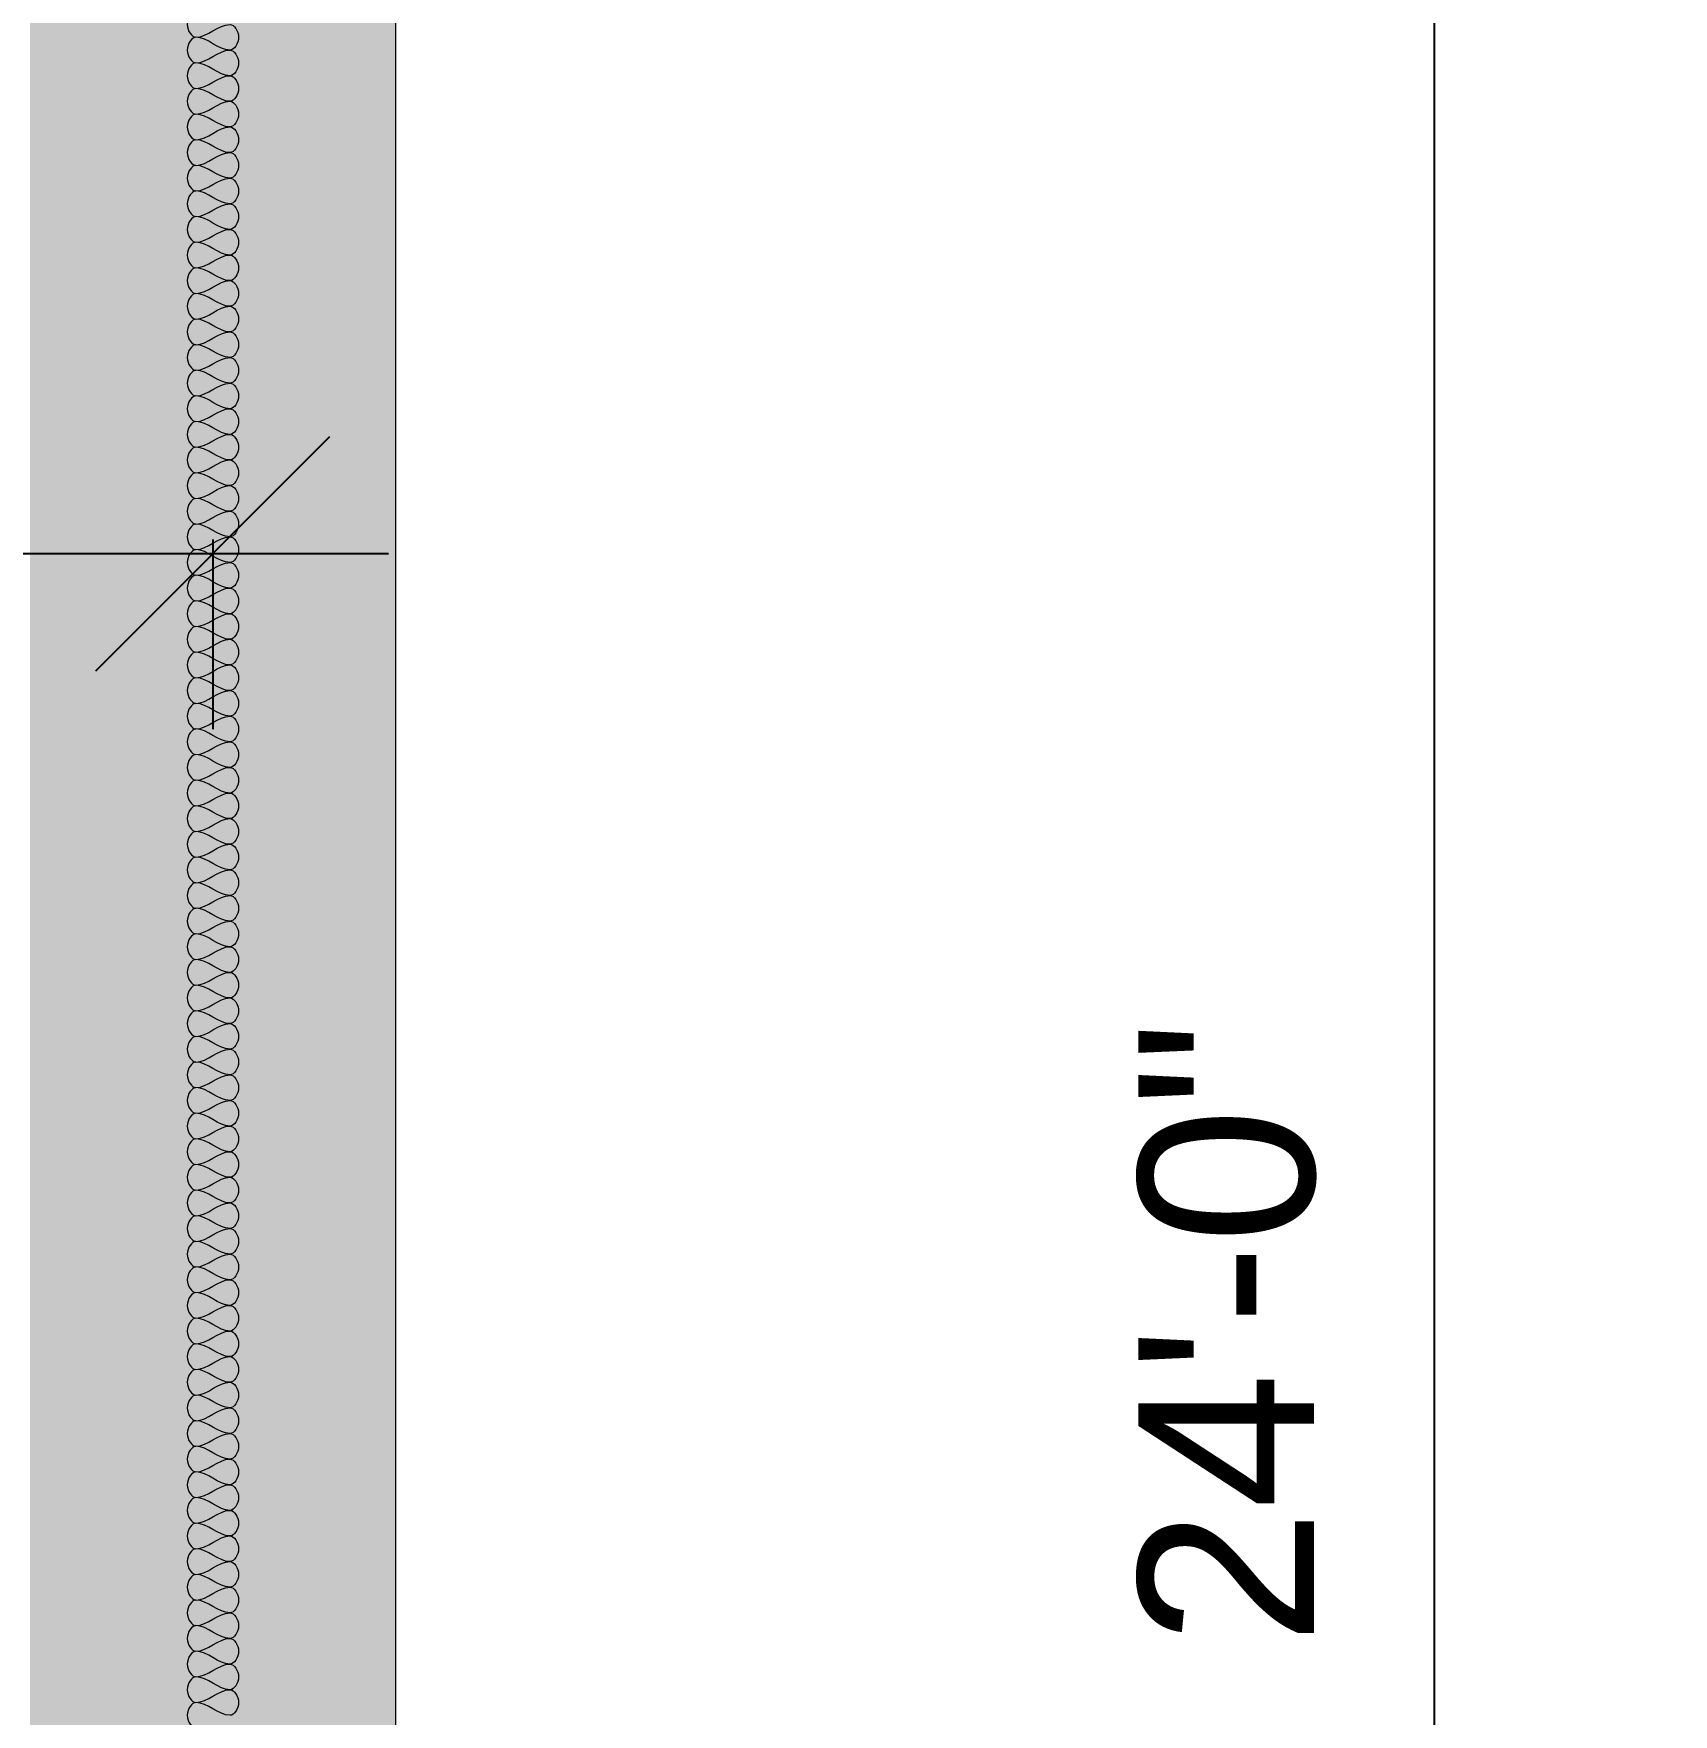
# Model space of a CAD drawing. Header units: inches. Extents: x 1913 to 24953, y -2945 to 1064.
# Drawn here: x 16488.9 to 16600.9, y -476.8 to -362 of the extents above; entities that cross this region are included whole.
import ezdxf

# ---------------------------------------------------------------- set-up
doc = ezdxf.new("R2010")
doc.units = ezdxf.units.IN
doc.header["$MEASUREMENT"] = 0
doc.linetypes.add('Overhead 1_16_', pattern=[0.101562, 0.0625, -0.039062])
for name, color, linetype, lineweight in [('A-ANNO-DIMS', 211, 'Continuous', 9), ('A-DETL', 90, 'Continuous', 9), ('A-FLOR-OVHD', 1, 'Overhead 1_16_', 9), ('A-WALL', 113, 'Continuous', 13)]:
    doc.layers.add(name, color=color, linetype=linetype, lineweight=lineweight)
doc.styles.add('Arial', font='arial.ttf', dxfattribs={"height": 12})
doc.dimstyles.new('Linear_-_3_32__Arial', dxfattribs={"dimscale": 12, "dimtxt": 12.243113, "dimasz": 1.333333, "dimexe": 1, "dimexo": 0.666667, "dimgap": 0.666667, "dimtad": 1, "dimdec": 5, "dimrnd": 0.03125, "dimzin": 1, "dimdsep": 46, "dimlunit": 4, "dimtxsty": 'Arial', "dimblk1": 'OBLIQUE', "dimblk2": 'OBLIQUE', "dimsah": 1, "dimcen": 0.09, "dimdle": 1, "dimazin": 0, "dimtfac": 1, "dimtdec": 4, "dimtix": 1, "dimtmove": 0, "dimatfit": 3, "dimfxl": 1, "dimtvp": 1, "dimtfill": 1, "dimfrac": 2, "dimtolj": 1, "dimtzin": 0, "dimarcsym": 2})

# ---------------------------------------------------------------- blocks, each defined once
blk = doc.blocks.new('_Oblique')
at = {"color": 0, "linetype": 'ByBlock', "lineweight": -2}
blk.add_line((-0.5, -0.5), (0.5, 0.5), dxfattribs=at)
blk = doc.blocks.new('*D324')
at = {"layer": 'A-ANNO-DIMS', "color": 0, "lineweight": -2, "transparency": 16777216}
for p, q in [((16737.05, 581.29), (16737.05, -1746.71)), ((16506.43, 569.29), (16749.05, 569.29)), ((16509.15, -1734.71), (16749.05, -1734.71))]:
    blk.add_line(p, q, dxfattribs=at)
at = {"layer": 'Defpoints', "color": 0, "lineweight": 0, "transparency": 16777216}
for p in [(16498.43, 569.29), (16501.15, -1734.71), (16737.05, -1734.71)]:
    blk.add_point(p, dxfattribs=at)
at = {"layer": 'A-ANNO-DIMS', "color": 0, "lineweight": -2, "transparency": 16777216, "xscale": 16, "yscale": 16, "zscale": 16}
for p, rotation in [((16737.05, 569.29), 90), ((16737.05, -1734.71), 270)]:
    blk.add_blockref('_Oblique', p, dxfattribs=dict(at, rotation=rotation))
at = {"layer": 'A-ANNO-DIMS', "color": 0, "lineweight": 0, "transparency": 16777216, "insert": (16722.92, -582.71), "char_height": 12, "width": 73.4587, "attachment_point": 5, "rotation": 90, "style": 'Arial'}
blk.add_mtext('\\A1;192\'-0"', dxfattribs=at)
blk = doc.blocks.new('*D379')
at = {"layer": 'A-ANNO-DIMS', "color": 0, "lineweight": -2, "transparency": 16777216}
for p, q in [((16584.59, -294.71), (16584.59, -606.71)), ((16521.15, -306.71), (16596.59, -306.71)), ((16521.15, -594.71), (16596.59, -594.71))]:
    blk.add_line(p, q, dxfattribs=at)
at = {"layer": 'Defpoints', "color": 0, "lineweight": 0, "transparency": 16777216}
for p in [(16513.15, -306.71), (16513.15, -594.71), (16584.59, -594.71)]:
    blk.add_point(p, dxfattribs=at)
at = {"layer": 'A-ANNO-DIMS', "color": 0, "lineweight": -2, "transparency": 16777216, "xscale": 16, "yscale": 16, "zscale": 16}
for p, rotation in [((16584.59, -306.71), 90), ((16584.59, -594.71), 270)]:
    blk.add_blockref('_Oblique', p, dxfattribs=dict(at, rotation=rotation))
at = {"layer": 'A-ANNO-DIMS', "color": 0, "lineweight": 0, "transparency": 16777216, "insert": (16570.47, -450.71), "char_height": 12, "width": 51.3081, "attachment_point": 5, "rotation": 90, "style": 'Arial'}
blk.add_mtext('\\A1;24\'-0"', dxfattribs=at)
blk = doc.blocks.new('*D389')
at = {"layer": 'A-ANNO-DIMS', "color": 0, "lineweight": -2, "transparency": 16777216}
for p, q in [((16705.05, -1182.71), (16705.05, -258.71)), ((16661.39, -270.71), (16717.05, -270.71)), ((16521.65, -1170.71), (16717.05, -1170.71))]:
    blk.add_line(p, q, dxfattribs=at)
at = {"layer": 'Defpoints', "color": 0, "lineweight": 0, "transparency": 16777216}
for p in [(16653.39, -270.71), (16705.05, -270.71), (16513.65, -1170.71)]:
    blk.add_point(p, dxfattribs=at)
at = {"layer": 'A-ANNO-DIMS', "color": 0, "lineweight": -2, "transparency": 16777216, "xscale": 16, "yscale": 16, "zscale": 16}
for p, rotation in [((16705.05, -270.71), 90), ((16705.05, -1170.71), 270)]:
    blk.add_blockref('_Oblique', p, dxfattribs=dict(at, rotation=rotation))
at = {"layer": 'A-ANNO-DIMS', "color": 0, "lineweight": 0, "transparency": 16777216, "insert": (16690.92, -720.71), "char_height": 12, "width": 62.3834, "attachment_point": 5, "rotation": 90, "style": 'Arial'}
blk.add_mtext('\\A1;75\'-0"', dxfattribs=at)
blk = doc.blocks.new('*D393')
at = {"layer": 'A-ANNO-DIMS', "color": 0, "lineweight": -2, "transparency": 16777216}
for p, q in [((16441.15, -396.52), (16441.15, -409.48)), ((16501.15, -396.52), (16501.15, -409.48)), ((16429.15, -397.48), (16513.15, -397.48))]:
    blk.add_line(p, q, dxfattribs=at)
at = {"layer": 'Defpoints', "color": 0, "lineweight": 0, "transparency": 16777216}
for p in [(16441.15, -388.52), (16501.15, -388.52), (16501.15, -397.48)]:
    blk.add_point(p, dxfattribs=at)
at = {"layer": 'A-ANNO-DIMS', "color": 0, "lineweight": -2, "transparency": 16777216, "xscale": 16, "yscale": 16, "zscale": 16, "rotation": 180}
blk.add_blockref('_Oblique', (16441.15, -397.48), dxfattribs=at)
at = {"layer": 'A-ANNO-DIMS', "color": 0, "lineweight": -2, "transparency": 16777216, "xscale": 16, "yscale": 16, "zscale": 16}
blk.add_blockref('_Oblique', (16501.15, -397.48), dxfattribs=at)
at = {"layer": 'A-ANNO-DIMS', "color": 0, "lineweight": 0, "transparency": 16777216, "insert": (16460.8, -383.35), "char_height": 12, "width": 62.3834, "attachment_point": 5, "style": 'Arial'}
blk.add_mtext('\\A1;5\'-0"', dxfattribs=at)

msp = doc.modelspace()

# ---------------------------------------------------------------- hatches: boundary and pattern name
at = {"layer": 'A-FLOR-OVHD', "lineweight": 0, "true_color": 0x636466}
h = msp.add_hatch(dxfattribs=at)
h.set_pattern_fill('FP_1', color=251, style=0, pattern_type=2)
h.set_pattern_definition([(50, (15633.552, 194.942), (36.72335, -3.213), [3.84, -42.24]), (355, (15633.552, 194.94), (-7.1044, 38.51274), [3.072, -33.792]), (100.451, (15636.612, 194.674), (29.62024, 35.29956), [3.263, -35.898]), (46.184, (15633.552, 205.18), (54.6425, -8.4752), [5.76, -63.36]), (96.636, (15638.106, 204.476), (47.854, 49.8752), [4.895, -53.848]), (351.184, (15633.55, 205.18), (47.8553, 49.8749), [4.608, -50.688]), (21, (15638.672, 202.622), (30.56126, -20.614), [3.84, -42.24]), (326, (15638.672, 202.62), (12.4577, 37.1283), [3.072, -33.792]), (71.451, (15641.22, 200.904), (43.02, 16.5135), [3.263, -35.898]), (37.5, (15633.552, 194.942), (0.6228, 17.04428), [1.69, -31.693, 1.69, -32.614, -33.92]), (37.5, (15633.552, 194.942), (0.6228, 17.04428), [-67.686, 1.69, -32.23]), (7.5, (15633.552, 194.942), (13.4694, 20.19387), [1.69, -17.869, 1.69, -30.925, -12.928]), (7.5, (15633.552, 194.942), (13.4694, 20.19387), [-52.173, 1.69, -11.238]), (327.5, (15622.134, 194.942), (27.33168, -1.15522), [1.69, -11.11, 1.69, -38.246, -52.992]), (327.5, (15622.134, 194.942), (27.33168, -1.15522), [-52.736, 1.69, -51.302]), (317.5, (15617.014, 194.942), (29.85903, 5.12498), [1.69, -14.95, 1.69, -24.832, -37.632]), (317.5, (15617.014, 194.942), (29.85903, 5.12498), [-43.162, 1.69, -35.942])])
h.paths.add_polyline_path([(16488.653809, -252.706329), (16513.653809, -252.706329), (16513.653809, -260.706329), (16513.653809, -280.706329), (16513.653809, -1170.706329), (16488.653809, -1170.706329), (16488.653809, -496.706329), (16488.653809, -476.706329), (16488.653809, -371.706329), (16488.653809, -361.706329), (16488.653809, -280.706329), (16488.653809, -260.706329)], flags=0)
h.paths.add_polyline_path([(16488.653809, -11.706329), (16513.653809, -11.706329), (16513.653809, -216.706329), (16488.653809, -216.706329)], flags=0)

# ---------------------------------------------------------------- linework, layer by layer
at = {"layer": 'A-DETL', "lineweight": 0}
for points in [[(16499.987143, -360.456329), (16499.712157, -360.456329), (16499.095462, -361.331329), (16499.712157, -362.206329), (16499.987143, -362.206329)], [(16499.987143, -362.206329), (16500.788858, -362.206329), (16501.518761, -361.331329), (16502.320476, -361.331329)], [(16502.320476, -361.331329), (16502.595462, -361.331329), (16503.212157, -362.206329), (16502.595462, -363.081329), (16502.320476, -363.081329)], [(16499.987143, -362.206329), (16499.712157, -362.206329), (16499.095462, -363.081329), (16499.712157, -363.956329), (16499.987143, -363.956329)], [(16502.320476, -363.081329), (16501.518761, -363.081329), (16500.788858, -362.206329), (16499.987143, -362.206329)], [(16499.987143, -363.956329), (16500.788858, -363.956329), (16501.518761, -363.081329), (16502.320476, -363.081329)], [(16502.320476, -363.081329), (16502.595462, -363.081329), (16503.212157, -363.956329), (16502.595462, -364.831329), (16502.320476, -364.831329)], [(16499.987143, -363.956329), (16499.712157, -363.956329), (16499.095462, -364.831329), (16499.712157, -365.706329), (16499.987143, -365.706329)], [(16502.320476, -364.831329), (16501.518761, -364.831329), (16500.788858, -363.956329), (16499.987143, -363.956329)], [(16499.987143, -365.706329), (16500.788858, -365.706329), (16501.518761, -364.831329), (16502.320476, -364.831329)], [(16502.320476, -364.831329), (16502.595462, -364.831329), (16503.212157, -365.706329), (16502.595462, -366.581329), (16502.320476, -366.581329)], [(16499.987143, -365.706329), (16499.712157, -365.706329), (16499.095462, -366.581329), (16499.712157, -367.456329), (16499.987143, -367.456329)], [(16502.320476, -366.581329), (16501.518761, -366.581329), (16500.788858, -365.706329), (16499.987143, -365.706329)], [(16499.987143, -367.456329), (16500.788858, -367.456329), (16501.518761, -366.581329), (16502.320476, -366.581329)], [(16502.320476, -366.581329), (16502.595462, -366.581329), (16503.212157, -367.456329), (16502.595462, -368.331329), (16502.320476, -368.331329)], [(16499.987143, -367.456329), (16499.712157, -367.456329), (16499.095462, -368.331329), (16499.712157, -369.206329), (16499.987143, -369.206329)], [(16502.320476, -368.331329), (16501.518761, -368.331329), (16500.788858, -367.456329), (16499.987143, -367.456329)], [(16499.987143, -369.206329), (16500.788858, -369.206329), (16501.518761, -368.331329), (16502.320476, -368.331329)], [(16502.320476, -368.331329), (16502.595462, -368.331329), (16503.212157, -369.206329), (16502.595462, -370.081329), (16502.320476, -370.081329)], [(16499.987143, -369.206329), (16499.712157, -369.206329), (16499.095462, -370.081329), (16499.712157, -370.956329), (16499.987143, -370.956329)], [(16502.320476, -370.081329), (16501.518761, -370.081329), (16500.788858, -369.206329), (16499.987143, -369.206329)], [(16499.987143, -370.956329), (16500.788858, -370.956329), (16501.518761, -370.081329), (16502.320476, -370.081329)], [(16502.320476, -370.081329), (16502.595462, -370.081329), (16503.212157, -370.956329), (16502.595462, -371.831329), (16502.320476, -371.831329)], [(16499.987143, -370.956329), (16499.712157, -370.956329), (16499.095462, -371.831329), (16499.712157, -372.706329), (16499.987143, -372.706329)], [(16502.320476, -371.831329), (16501.518761, -371.831329), (16500.788858, -370.956329), (16499.987143, -370.956329)], [(16499.987143, -372.706329), (16500.788858, -372.706329), (16501.518761, -371.831329), (16502.320476, -371.831329)], [(16502.320476, -371.831329), (16502.595462, -371.831329), (16503.212157, -372.706329), (16502.595462, -373.581329), (16502.320476, -373.581329)], [(16499.987143, -372.706329), (16499.712157, -372.706329), (16499.095462, -373.581329), (16499.712157, -374.456329), (16499.987143, -374.456329)], [(16502.320476, -373.581329), (16501.518761, -373.581329), (16500.788858, -372.706329), (16499.987143, -372.706329)], [(16499.987143, -374.456329), (16500.788858, -374.456329), (16501.518761, -373.581329), (16502.320476, -373.581329)], [(16502.320476, -373.581329), (16502.595462, -373.581329), (16503.212157, -374.456329), (16502.595462, -375.331329), (16502.320476, -375.331329)], [(16499.987143, -374.456329), (16499.712157, -374.456329), (16499.095462, -375.331329), (16499.712157, -376.206329), (16499.987143, -376.206329)], [(16502.320476, -375.331329), (16501.518761, -375.331329), (16500.788858, -374.456329), (16499.987143, -374.456329)], [(16499.987143, -376.206329), (16500.788858, -376.206329), (16501.518761, -375.331329), (16502.320476, -375.331329)], [(16502.320476, -375.331329), (16502.595462, -375.331329), (16503.212157, -376.206329), (16502.595462, -377.081329), (16502.320476, -377.081329)], [(16499.987143, -376.206329), (16499.712157, -376.206329), (16499.095462, -377.081329), (16499.712157, -377.956329), (16499.987143, -377.956329)], [(16502.320476, -377.081329), (16501.518761, -377.081329), (16500.788858, -376.206329), (16499.987143, -376.206329)], [(16499.987143, -377.956329), (16500.788858, -377.956329), (16501.518761, -377.081329), (16502.320476, -377.081329)], [(16502.320476, -377.081329), (16502.595462, -377.081329), (16503.212157, -377.956329), (16502.595462, -378.831329), (16502.320476, -378.831329)], [(16499.987143, -377.956329), (16499.712157, -377.956329), (16499.095462, -378.831329), (16499.712157, -379.706329), (16499.987143, -379.706329)], [(16502.320476, -378.831329), (16501.518761, -378.831329), (16500.788858, -377.956329), (16499.987143, -377.956329)], [(16499.987143, -379.706329), (16500.788858, -379.706329), (16501.518761, -378.831329), (16502.320476, -378.831329)], [(16502.320476, -378.831329), (16502.595462, -378.831329), (16503.212157, -379.706329), (16502.595462, -380.581329), (16502.320476, -380.581329)], [(16499.987143, -379.706329), (16499.712157, -379.706329), (16499.095462, -380.581329), (16499.712157, -381.456329), (16499.987143, -381.456329)], [(16502.320476, -380.581329), (16501.518761, -380.581329), (16500.788858, -379.706329), (16499.987143, -379.706329)], [(16499.987143, -381.456329), (16500.788858, -381.456329), (16501.518761, -380.581329), (16502.320476, -380.581329)], [(16502.320476, -380.581329), (16502.595462, -380.581329), (16503.212157, -381.456329), (16502.595462, -382.331329), (16502.320476, -382.331329)], [(16499.987143, -381.456329), (16499.712157, -381.456329), (16499.095462, -382.331329), (16499.712157, -383.206329), (16499.987143, -383.206329)], [(16502.320476, -382.331329), (16501.518761, -382.331329), (16500.788858, -381.456329), (16499.987143, -381.456329)], [(16499.987143, -383.206329), (16499.712157, -383.206329), (16499.095462, -384.081329), (16499.712157, -384.956329), (16499.987143, -384.956329)], [(16499.987143, -383.206329), (16500.788858, -383.206329), (16501.518761, -382.331329), (16502.320476, -382.331329)], [(16502.320476, -384.081329), (16501.518761, -384.081329), (16500.788858, -383.206329), (16499.987143, -383.206329)], [(16502.320476, -382.331329), (16502.595462, -382.331329), (16503.212157, -383.206329), (16502.595462, -384.081329), (16502.320476, -384.081329)], [(16499.987143, -384.956329), (16500.788858, -384.956329), (16501.518761, -384.081329), (16502.320476, -384.081329)], [(16502.320476, -384.081329), (16502.595462, -384.081329), (16503.212157, -384.956329), (16502.595462, -385.831329), (16502.320476, -385.831329)], [(16499.987143, -384.956329), (16499.712157, -384.956329), (16499.095462, -385.831329), (16499.712157, -386.706329), (16499.987143, -386.706329)], [(16502.320476, -385.831329), (16501.518761, -385.831329), (16500.788858, -384.956329), (16499.987143, -384.956329)], [(16499.987143, -386.706329), (16499.712157, -386.706329), (16499.095462, -387.581329), (16499.712157, -388.456329), (16499.987143, -388.456329)], [(16499.987143, -386.706329), (16500.788858, -386.706329), (16501.518761, -385.831329), (16502.320476, -385.831329)], [(16502.320476, -387.581329), (16501.518761, -387.581329), (16500.788858, -386.706329), (16499.987143, -386.706329)], [(16502.320476, -385.831329), (16502.595462, -385.831329), (16503.212157, -386.706329), (16502.595462, -387.581329), (16502.320476, -387.581329)], [(16499.987143, -388.456329), (16500.788858, -388.456329), (16501.518761, -387.581329), (16502.320476, -387.581329)], [(16502.320476, -387.581329), (16502.595462, -387.581329), (16503.212157, -388.456329), (16502.595462, -389.331329), (16502.320476, -389.331329)], [(16499.987143, -388.456329), (16499.712157, -388.456329), (16499.095462, -389.331329), (16499.712157, -390.206329), (16499.987143, -390.206329)], [(16502.320476, -389.331329), (16501.518761, -389.331329), (16500.788858, -388.456329), (16499.987143, -388.456329)], [(16499.987143, -390.206329), (16499.712157, -390.206329), (16499.095462, -391.081329), (16499.712157, -391.956329), (16499.987143, -391.956329)], [(16499.987143, -390.206329), (16500.788858, -390.206329), (16501.518761, -389.331329), (16502.320476, -389.331329)], [(16502.320476, -391.081329), (16501.518761, -391.081329), (16500.788858, -390.206329), (16499.987143, -390.206329)], [(16502.320476, -389.331329), (16502.595462, -389.331329), (16503.212157, -390.206329), (16502.595462, -391.081329), (16502.320476, -391.081329)], [(16499.987143, -391.956329), (16500.788858, -391.956329), (16501.518761, -391.081329), (16502.320476, -391.081329)], [(16502.320476, -391.081329), (16502.595462, -391.081329), (16503.212157, -391.956329), (16502.595462, -392.831329), (16502.320476, -392.831329)], [(16499.987143, -391.956329), (16499.712157, -391.956329), (16499.095462, -392.831329), (16499.712157, -393.706329), (16499.987143, -393.706329)], [(16502.320476, -392.831329), (16501.518761, -392.831329), (16500.788858, -391.956329), (16499.987143, -391.956329)], [(16499.987143, -393.706329), (16499.712157, -393.706329), (16499.095462, -394.581329), (16499.712157, -395.456329), (16499.987143, -395.456329)], [(16499.987143, -393.706329), (16500.788858, -393.706329), (16501.518761, -392.831329), (16502.320476, -392.831329)], [(16502.320476, -394.581329), (16501.518761, -394.581329), (16500.788858, -393.706329), (16499.987143, -393.706329)], [(16502.320476, -392.831329), (16502.595462, -392.831329), (16503.212157, -393.706329), (16502.595462, -394.581329), (16502.320476, -394.581329)], [(16499.987143, -395.456329), (16500.788858, -395.456329), (16501.518761, -394.581329), (16502.320476, -394.581329)], [(16502.320476, -394.581329), (16502.595462, -394.581329), (16503.212157, -395.456329), (16502.595462, -396.331329), (16502.320476, -396.331329)], [(16499.987143, -395.456329), (16499.712157, -395.456329), (16499.095462, -396.331329), (16499.712157, -397.206329), (16499.987143, -397.206329)], [(16502.320476, -396.331329), (16501.518761, -396.331329), (16500.788858, -395.456329), (16499.987143, -395.456329)], [(16499.987143, -397.206329), (16499.712157, -397.206329), (16499.095462, -398.081329), (16499.712157, -398.956329), (16499.987143, -398.956329)], [(16499.987143, -397.206329), (16500.788858, -397.206329), (16501.518761, -396.331329), (16502.320476, -396.331329)], [(16502.320476, -398.081329), (16501.518761, -398.081329), (16500.788858, -397.206329), (16499.987143, -397.206329)], [(16502.320476, -396.331329), (16502.595462, -396.331329), (16503.212157, -397.206329), (16502.595462, -398.081329), (16502.320476, -398.081329)], [(16499.987143, -398.956329), (16500.788858, -398.956329), (16501.518761, -398.081329), (16502.320476, -398.081329)], [(16502.320476, -398.081329), (16502.595462, -398.081329), (16503.212157, -398.956329), (16502.595462, -399.831329), (16502.320476, -399.831329)], [(16499.987143, -398.956329), (16499.712157, -398.956329), (16499.095462, -399.831329), (16499.712157, -400.706329), (16499.987143, -400.706329)], [(16502.320476, -399.831329), (16501.518761, -399.831329), (16500.788858, -398.956329), (16499.987143, -398.956329)], [(16499.987143, -400.706329), (16500.788858, -400.706329), (16501.518761, -399.831329), (16502.320476, -399.831329)], [(16502.320476, -399.831329), (16502.595462, -399.831329), (16503.212157, -400.706329), (16502.595462, -401.581329), (16502.320476, -401.581329)], [(16499.987143, -400.706329), (16499.712157, -400.706329), (16499.095462, -401.581329), (16499.712157, -402.456329), (16499.987143, -402.456329)], [(16502.320476, -401.581329), (16501.518761, -401.581329), (16500.788858, -400.706329), (16499.987143, -400.706329)], [(16499.987143, -402.456329), (16500.788858, -402.456329), (16501.518761, -401.581329), (16502.320476, -401.581329)], [(16502.320476, -401.581329), (16502.595462, -401.581329), (16503.212157, -402.456329), (16502.595462, -403.331329), (16502.320476, -403.331329)], [(16499.987143, -402.456329), (16499.712157, -402.456329), (16499.095462, -403.331329), (16499.712157, -404.206329), (16499.987143, -404.206329)], [(16502.320476, -403.331329), (16501.518761, -403.331329), (16500.788858, -402.456329), (16499.987143, -402.456329)], [(16499.987143, -404.206329), (16500.788858, -404.206329), (16501.518761, -403.331329), (16502.320476, -403.331329)], [(16502.320476, -403.331329), (16502.595462, -403.331329), (16503.212157, -404.206329), (16502.595462, -405.081329), (16502.320476, -405.081329)], [(16499.987143, -404.206329), (16499.712157, -404.206329), (16499.095462, -405.081329), (16499.712157, -405.956329), (16499.987143, -405.956329)], [(16502.320476, -405.081329), (16501.518761, -405.081329), (16500.788858, -404.206329), (16499.987143, -404.206329)], [(16499.987143, -405.956329), (16500.788858, -405.956329), (16501.518761, -405.081329), (16502.320476, -405.081329)], [(16502.320476, -405.081329), (16502.595462, -405.081329), (16503.212157, -405.956329), (16502.595462, -406.831329), (16502.320476, -406.831329)], [(16499.987143, -405.956329), (16499.712157, -405.956329), (16499.095462, -406.831329), (16499.712157, -407.706329), (16499.987143, -407.706329)], [(16502.320476, -406.831329), (16501.518761, -406.831329), (16500.788858, -405.956329), (16499.987143, -405.956329)], [(16499.987143, -407.706329), (16500.788858, -407.706329), (16501.518761, -406.831329), (16502.320476, -406.831329)], [(16502.320476, -406.831329), (16502.595462, -406.831329), (16503.212157, -407.706329), (16502.595462, -408.581329), (16502.320476, -408.581329)], [(16499.987143, -407.706329), (16499.712157, -407.706329), (16499.095462, -408.581329), (16499.712157, -409.456329), (16499.987143, -409.456329)], [(16502.320476, -408.581329), (16501.518761, -408.581329), (16500.788858, -407.706329), (16499.987143, -407.706329)], [(16499.987143, -409.456329), (16500.788858, -409.456329), (16501.518761, -408.581329), (16502.320476, -408.581329)], [(16502.320476, -408.581329), (16502.595462, -408.581329), (16503.212157, -409.456329), (16502.595462, -410.331329), (16502.320476, -410.331329)], [(16499.987143, -409.456329), (16499.712157, -409.456329), (16499.095462, -410.331329), (16499.712157, -411.206329), (16499.987143, -411.206329)], [(16502.320476, -410.331329), (16501.518761, -410.331329), (16500.788858, -409.456329), (16499.987143, -409.456329)], [(16499.987143, -411.206329), (16500.788858, -411.206329), (16501.518761, -410.331329), (16502.320476, -410.331329)], [(16502.320476, -410.331329), (16502.595462, -410.331329), (16503.212157, -411.206329), (16502.595462, -412.081329), (16502.320476, -412.081329)], [(16499.987143, -411.206329), (16499.712157, -411.206329), (16499.095462, -412.081329), (16499.712157, -412.956329), (16499.987143, -412.956329)], [(16502.320476, -412.081329), (16501.518761, -412.081329), (16500.788858, -411.206329), (16499.987143, -411.206329)], [(16499.987143, -412.956329), (16500.788858, -412.956329), (16501.518761, -412.081329), (16502.320476, -412.081329)], [(16502.320476, -412.081329), (16502.595462, -412.081329), (16503.212157, -412.956329), (16502.595462, -413.831329), (16502.320476, -413.831329)], [(16499.987143, -412.956329), (16499.712157, -412.956329), (16499.095462, -413.831329), (16499.712157, -414.706329), (16499.987143, -414.706329)], [(16502.320476, -413.831329), (16501.518761, -413.831329), (16500.788858, -412.956329), (16499.987143, -412.956329)], [(16499.987143, -414.706329), (16500.788858, -414.706329), (16501.518761, -413.831329), (16502.320476, -413.831329)], [(16502.320476, -413.831329), (16502.595462, -413.831329), (16503.212157, -414.706329), (16502.595462, -415.581329), (16502.320476, -415.581329)], [(16499.987143, -414.706329), (16499.712157, -414.706329), (16499.095462, -415.581329), (16499.712157, -416.456329), (16499.987143, -416.456329)], [(16502.320476, -415.581329), (16501.518761, -415.581329), (16500.788858, -414.706329), (16499.987143, -414.706329)], [(16499.987143, -416.456329), (16500.788858, -416.456329), (16501.518761, -415.581329), (16502.320476, -415.581329)], [(16502.320476, -415.581329), (16502.595462, -415.581329), (16503.212157, -416.456329), (16502.595462, -417.331329), (16502.320476, -417.331329)], [(16499.987143, -416.456329), (16499.712157, -416.456329), (16499.095462, -417.331329), (16499.712157, -418.206329), (16499.987143, -418.206329)], [(16502.320476, -417.331329), (16501.518761, -417.331329), (16500.788858, -416.456329), (16499.987143, -416.456329)], [(16499.987143, -418.206329), (16500.788858, -418.206329), (16501.518761, -417.331329), (16502.320476, -417.331329)], [(16502.320476, -417.331329), (16502.595462, -417.331329), (16503.212157, -418.206329), (16502.595462, -419.081329), (16502.320476, -419.081329)], [(16499.987143, -418.206329), (16499.712157, -418.206329), (16499.095462, -419.081329), (16499.712157, -419.956329), (16499.987143, -419.956329)], [(16502.320476, -419.081329), (16501.518761, -419.081329), (16500.788858, -418.206329), (16499.987143, -418.206329)], [(16499.987143, -419.956329), (16499.712157, -419.956329), (16499.095462, -420.831329), (16499.712157, -421.706329), (16499.987143, -421.706329)], [(16499.987143, -419.956329), (16500.788858, -419.956329), (16501.518761, -419.081329), (16502.320476, -419.081329)], [(16502.320476, -420.831329), (16501.518761, -420.831329), (16500.788858, -419.956329), (16499.987143, -419.956329)], [(16502.320476, -419.081329), (16502.595462, -419.081329), (16503.212157, -419.956329), (16502.595462, -420.831329), (16502.320476, -420.831329)], [(16499.987143, -421.706329), (16500.788858, -421.706329), (16501.518761, -420.831329), (16502.320476, -420.831329)], [(16502.320476, -420.831329), (16502.595462, -420.831329), (16503.212157, -421.706329), (16502.595462, -422.581329), (16502.320476, -422.581329)], [(16499.987143, -421.706329), (16499.712157, -421.706329), (16499.095462, -422.581329), (16499.712157, -423.456329), (16499.987143, -423.456329)], [(16502.320476, -422.581329), (16501.518761, -422.581329), (16500.788858, -421.706329), (16499.987143, -421.706329)], [(16499.987143, -423.456329), (16499.712157, -423.456329), (16499.095462, -424.331329), (16499.712157, -425.206329), (16499.987143, -425.206329)], [(16499.987143, -423.456329), (16500.788858, -423.456329), (16501.518761, -422.581329), (16502.320476, -422.581329)], [(16502.320476, -424.331329), (16501.518761, -424.331329), (16500.788858, -423.456329), (16499.987143, -423.456329)], [(16502.320476, -422.581329), (16502.595462, -422.581329), (16503.212157, -423.456329), (16502.595462, -424.331329), (16502.320476, -424.331329)], [(16499.987143, -425.206329), (16500.788858, -425.206329), (16501.518761, -424.331329), (16502.320476, -424.331329)], [(16502.320476, -424.331329), (16502.595462, -424.331329), (16503.212157, -425.206329), (16502.595462, -426.081329), (16502.320476, -426.081329)], [(16499.987143, -425.206329), (16499.712157, -425.206329), (16499.095462, -426.081329), (16499.712157, -426.956329), (16499.987143, -426.956329)], [(16502.320476, -426.081329), (16501.518761, -426.081329), (16500.788858, -425.206329), (16499.987143, -425.206329)], [(16499.987143, -426.956329), (16499.712157, -426.956329), (16499.095462, -427.831329), (16499.712157, -428.706329), (16499.987143, -428.706329)], [(16499.987143, -426.956329), (16500.788858, -426.956329), (16501.518761, -426.081329), (16502.320476, -426.081329)], [(16502.320476, -427.831329), (16501.518761, -427.831329), (16500.788858, -426.956329), (16499.987143, -426.956329)], [(16502.320476, -426.081329), (16502.595462, -426.081329), (16503.212157, -426.956329), (16502.595462, -427.831329), (16502.320476, -427.831329)], [(16499.987143, -428.706329), (16500.788858, -428.706329), (16501.518761, -427.831329), (16502.320476, -427.831329)], [(16502.320476, -427.831329), (16502.595462, -427.831329), (16503.212157, -428.706329), (16502.595462, -429.581329), (16502.320476, -429.581329)], [(16499.987143, -428.706329), (16499.712157, -428.706329), (16499.095462, -429.581329), (16499.712157, -430.456329), (16499.987143, -430.456329)], [(16502.320476, -429.581329), (16501.518761, -429.581329), (16500.788858, -428.706329), (16499.987143, -428.706329)], [(16499.987143, -430.456329), (16499.712157, -430.456329), (16499.095462, -431.331329), (16499.712157, -432.206329), (16499.987143, -432.206329)], [(16499.987143, -430.456329), (16500.788858, -430.456329), (16501.518761, -429.581329), (16502.320476, -429.581329)], [(16502.320476, -431.331329), (16501.518761, -431.331329), (16500.788858, -430.456329), (16499.987143, -430.456329)], [(16502.320476, -429.581329), (16502.595462, -429.581329), (16503.212157, -430.456329), (16502.595462, -431.331329), (16502.320476, -431.331329)], [(16499.987143, -432.206329), (16500.788858, -432.206329), (16501.518761, -431.331329), (16502.320476, -431.331329)], [(16502.320476, -431.331329), (16502.595462, -431.331329), (16503.212157, -432.206329), (16502.595462, -433.081329), (16502.320476, -433.081329)], [(16499.987143, -432.206329), (16499.712157, -432.206329), (16499.095462, -433.081329), (16499.712157, -433.956329), (16499.987143, -433.956329)], [(16502.320476, -433.081329), (16501.518761, -433.081329), (16500.788858, -432.206329), (16499.987143, -432.206329)], [(16499.987143, -433.956329), (16499.712157, -433.956329), (16499.095462, -434.831329), (16499.712157, -435.706329), (16499.987143, -435.706329)], [(16499.987143, -433.956329), (16500.788858, -433.956329), (16501.518761, -433.081329), (16502.320476, -433.081329)], [(16502.320476, -434.831329), (16501.518761, -434.831329), (16500.788858, -433.956329), (16499.987143, -433.956329)], [(16502.320476, -433.081329), (16502.595462, -433.081329), (16503.212157, -433.956329), (16502.595462, -434.831329), (16502.320476, -434.831329)], [(16499.987143, -435.706329), (16500.788858, -435.706329), (16501.518761, -434.831329), (16502.320476, -434.831329)], [(16502.320476, -434.831329), (16502.595462, -434.831329), (16503.212157, -435.706329), (16502.595462, -436.581329), (16502.320476, -436.581329)], [(16499.987143, -435.706329), (16499.712157, -435.706329), (16499.095462, -436.581329), (16499.712157, -437.456329), (16499.987143, -437.456329)], [(16502.320476, -436.581329), (16501.518761, -436.581329), (16500.788858, -435.706329), (16499.987143, -435.706329)], [(16499.987143, -437.456329), (16500.788858, -437.456329), (16501.518761, -436.581329), (16502.320476, -436.581329)], [(16502.320476, -436.581329), (16502.595462, -436.581329), (16503.212157, -437.456329), (16502.595462, -438.331329), (16502.320476, -438.331329)], [(16499.987143, -437.456329), (16499.712157, -437.456329), (16499.095462, -438.331329), (16499.712157, -439.206329), (16499.987143, -439.206329)], [(16502.320476, -438.331329), (16501.518761, -438.331329), (16500.788858, -437.456329), (16499.987143, -437.456329)], [(16499.987143, -439.206329), (16500.788858, -439.206329), (16501.518761, -438.331329), (16502.320476, -438.331329)], [(16502.320476, -438.331329), (16502.595462, -438.331329), (16503.212157, -439.206329), (16502.595462, -440.081329), (16502.320476, -440.081329)], [(16499.987143, -439.206329), (16499.712157, -439.206329), (16499.095462, -440.081329), (16499.712157, -440.956329), (16499.987143, -440.956329)], [(16502.320476, -440.081329), (16501.518761, -440.081329), (16500.788858, -439.206329), (16499.987143, -439.206329)], [(16499.987143, -440.956329), (16500.788858, -440.956329), (16501.518761, -440.081329), (16502.320476, -440.081329)], [(16502.320476, -440.081329), (16502.595462, -440.081329), (16503.212157, -440.956329), (16502.595462, -441.831329), (16502.320476, -441.831329)], [(16499.987143, -440.956329), (16499.712157, -440.956329), (16499.095462, -441.831329), (16499.712157, -442.706329), (16499.987143, -442.706329)], [(16502.320476, -441.831329), (16501.518761, -441.831329), (16500.788858, -440.956329), (16499.987143, -440.956329)], [(16499.987143, -442.706329), (16500.788858, -442.706329), (16501.518761, -441.831329), (16502.320476, -441.831329)], [(16502.320476, -441.831329), (16502.595462, -441.831329), (16503.212157, -442.706329), (16502.595462, -443.581329), (16502.320476, -443.581329)], [(16499.987143, -442.706329), (16499.712157, -442.706329), (16499.095462, -443.581329), (16499.712157, -444.456329), (16499.987143, -444.456329)], [(16502.320476, -443.581329), (16501.518761, -443.581329), (16500.788858, -442.706329), (16499.987143, -442.706329)], [(16499.987143, -444.456329), (16500.788858, -444.456329), (16501.518761, -443.581329), (16502.320476, -443.581329)], [(16502.320476, -443.581329), (16502.595462, -443.581329), (16503.212157, -444.456329), (16502.595462, -445.331329), (16502.320476, -445.331329)], [(16499.987143, -444.456329), (16499.712157, -444.456329), (16499.095462, -445.331329), (16499.712157, -446.206329), (16499.987143, -446.206329)], [(16502.320476, -445.331329), (16501.518761, -445.331329), (16500.788858, -444.456329), (16499.987143, -444.456329)], [(16499.987143, -446.206329), (16500.788858, -446.206329), (16501.518761, -445.331329), (16502.320476, -445.331329)], [(16502.320476, -445.331329), (16502.595462, -445.331329), (16503.212157, -446.206329), (16502.595462, -447.081329), (16502.320476, -447.081329)], [(16499.987143, -446.206329), (16499.712157, -446.206329), (16499.095462, -447.081329), (16499.712157, -447.956329), (16499.987143, -447.956329)], [(16502.320476, -447.081329), (16501.518761, -447.081329), (16500.788858, -446.206329), (16499.987143, -446.206329)], [(16499.987143, -447.956329), (16500.788858, -447.956329), (16501.518761, -447.081329), (16502.320476, -447.081329)], [(16502.320476, -447.081329), (16502.595462, -447.081329), (16503.212157, -447.956329), (16502.595462, -448.831329), (16502.320476, -448.831329)], [(16499.987143, -447.956329), (16499.712157, -447.956329), (16499.095462, -448.831329), (16499.712157, -449.706329), (16499.987143, -449.706329)], [(16502.320476, -448.831329), (16501.518761, -448.831329), (16500.788858, -447.956329), (16499.987143, -447.956329)], [(16499.987143, -449.706329), (16500.788858, -449.706329), (16501.518761, -448.831329), (16502.320476, -448.831329)], [(16502.320476, -448.831329), (16502.595462, -448.831329), (16503.212157, -449.706329), (16502.595462, -450.581329), (16502.320476, -450.581329)], [(16499.987143, -449.706329), (16499.712157, -449.706329), (16499.095462, -450.581329), (16499.712157, -451.456329), (16499.987143, -451.456329)], [(16502.320476, -450.581329), (16501.518761, -450.581329), (16500.788858, -449.706329), (16499.987143, -449.706329)], [(16499.987143, -451.456329), (16500.788858, -451.456329), (16501.518761, -450.581329), (16502.320476, -450.581329)], [(16502.320476, -450.581329), (16502.595462, -450.581329), (16503.212157, -451.456329), (16502.595462, -452.331329), (16502.320476, -452.331329)], [(16499.987143, -451.456329), (16499.712157, -451.456329), (16499.095462, -452.331329), (16499.712157, -453.206329), (16499.987143, -453.206329)], [(16502.320476, -452.331329), (16501.518761, -452.331329), (16500.788858, -451.456329), (16499.987143, -451.456329)], [(16499.987143, -453.206329), (16500.788858, -453.206329), (16501.518761, -452.331329), (16502.320476, -452.331329)], [(16502.320476, -452.331329), (16502.595462, -452.331329), (16503.212157, -453.206329), (16502.595462, -454.081329), (16502.320476, -454.081329)], [(16499.987143, -453.206329), (16499.712157, -453.206329), (16499.095462, -454.081329), (16499.712157, -454.956329), (16499.987143, -454.956329)], [(16502.320476, -454.081329), (16501.518761, -454.081329), (16500.788858, -453.206329), (16499.987143, -453.206329)], [(16499.987143, -454.956329), (16500.788858, -454.956329), (16501.518761, -454.081329), (16502.320476, -454.081329)], [(16502.320476, -454.081329), (16502.595462, -454.081329), (16503.212157, -454.956329), (16502.595462, -455.831329), (16502.320476, -455.831329)], [(16499.987143, -454.956329), (16499.712157, -454.956329), (16499.095462, -455.831329), (16499.712157, -456.706329), (16499.987143, -456.706329)], [(16502.320476, -455.831329), (16501.518761, -455.831329), (16500.788858, -454.956329), (16499.987143, -454.956329)], [(16499.987143, -456.706329), (16499.712157, -456.706329), (16499.095462, -457.581329), (16499.712157, -458.456329), (16499.987143, -458.456329)], [(16499.987143, -456.706329), (16500.788858, -456.706329), (16501.518761, -455.831329), (16502.320476, -455.831329)], [(16502.320476, -457.581329), (16501.518761, -457.581329), (16500.788858, -456.706329), (16499.987143, -456.706329)], [(16502.320476, -455.831329), (16502.595462, -455.831329), (16503.212157, -456.706329), (16502.595462, -457.581329), (16502.320476, -457.581329)], [(16499.987143, -458.456329), (16500.788858, -458.456329), (16501.518761, -457.581329), (16502.320476, -457.581329)], [(16502.320476, -457.581329), (16502.595462, -457.581329), (16503.212157, -458.456329), (16502.595462, -459.331329), (16502.320476, -459.331329)], [(16499.987143, -458.456329), (16499.712157, -458.456329), (16499.095462, -459.331329), (16499.712157, -460.206329), (16499.987143, -460.206329)], [(16502.320476, -459.331329), (16501.518761, -459.331329), (16500.788858, -458.456329), (16499.987143, -458.456329)], [(16499.987143, -460.206329), (16499.712157, -460.206329), (16499.095462, -461.081329), (16499.712157, -461.956329), (16499.987143, -461.956329)], [(16499.987143, -460.206329), (16500.788858, -460.206329), (16501.518761, -459.331329), (16502.320476, -459.331329)], [(16502.320476, -461.081329), (16501.518761, -461.081329), (16500.788858, -460.206329), (16499.987143, -460.206329)], [(16502.320476, -459.331329), (16502.595462, -459.331329), (16503.212157, -460.206329), (16502.595462, -461.081329), (16502.320476, -461.081329)], [(16499.987143, -461.956329), (16500.788858, -461.956329), (16501.518761, -461.081329), (16502.320476, -461.081329)], [(16502.320476, -461.081329), (16502.595462, -461.081329), (16503.212157, -461.956329), (16502.595462, -462.831329), (16502.320476, -462.831329)], [(16499.987143, -461.956329), (16499.712157, -461.956329), (16499.095462, -462.831329), (16499.712157, -463.706329), (16499.987143, -463.706329)], [(16502.320476, -462.831329), (16501.518761, -462.831329), (16500.788858, -461.956329), (16499.987143, -461.956329)], [(16499.987143, -463.706329), (16499.712157, -463.706329), (16499.095462, -464.581329), (16499.712157, -465.456329), (16499.987143, -465.456329)], [(16499.987143, -463.706329), (16500.788858, -463.706329), (16501.518761, -462.831329), (16502.320476, -462.831329)], [(16502.320476, -464.581329), (16501.518761, -464.581329), (16500.788858, -463.706329), (16499.987143, -463.706329)], [(16502.320476, -462.831329), (16502.595462, -462.831329), (16503.212157, -463.706329), (16502.595462, -464.581329), (16502.320476, -464.581329)], [(16499.987143, -465.456329), (16500.788858, -465.456329), (16501.518761, -464.581329), (16502.320476, -464.581329)], [(16502.320476, -464.581329), (16502.595462, -464.581329), (16503.212157, -465.456329), (16502.595462, -466.331329), (16502.320476, -466.331329)], [(16499.987143, -465.456329), (16499.712157, -465.456329), (16499.095462, -466.331329), (16499.712157, -467.206329), (16499.987143, -467.206329)], [(16502.320476, -466.331329), (16501.518761, -466.331329), (16500.788858, -465.456329), (16499.987143, -465.456329)], [(16499.987143, -467.206329), (16499.712157, -467.206329), (16499.095462, -468.081329), (16499.712157, -468.956329), (16499.987143, -468.956329)], [(16499.987143, -467.206329), (16500.788858, -467.206329), (16501.518761, -466.331329), (16502.320476, -466.331329)], [(16502.320476, -468.081329), (16501.518761, -468.081329), (16500.788858, -467.206329), (16499.987143, -467.206329)], [(16502.320476, -466.331329), (16502.595462, -466.331329), (16503.212157, -467.206329), (16502.595462, -468.081329), (16502.320476, -468.081329)], [(16499.987143, -468.956329), (16500.788858, -468.956329), (16501.518761, -468.081329), (16502.320476, -468.081329)], [(16502.320476, -468.081329), (16502.595462, -468.081329), (16503.212157, -468.956329), (16502.595462, -469.831329), (16502.320476, -469.831329)], [(16499.987143, -468.956329), (16499.712157, -468.956329), (16499.095462, -469.831329), (16499.712157, -470.706329), (16499.987143, -470.706329)], [(16502.320476, -469.831329), (16501.518761, -469.831329), (16500.788858, -468.956329), (16499.987143, -468.956329)], [(16499.987143, -470.706329), (16499.712157, -470.706329), (16499.095462, -471.581329), (16499.712157, -472.456329), (16499.987143, -472.456329)], [(16499.987143, -470.706329), (16500.788858, -470.706329), (16501.518761, -469.831329), (16502.320476, -469.831329)], [(16502.320476, -471.581329), (16501.518761, -471.581329), (16500.788858, -470.706329), (16499.987143, -470.706329)], [(16502.320476, -469.831329), (16502.595462, -469.831329), (16503.212157, -470.706329), (16502.595462, -471.581329), (16502.320476, -471.581329)], [(16499.987143, -472.456329), (16500.788858, -472.456329), (16501.518761, -471.581329), (16502.320476, -471.581329)], [(16502.320476, -471.581329), (16502.595462, -471.581329), (16503.212157, -472.456329), (16502.595462, -473.331329), (16502.320476, -473.331329)], [(16499.987143, -472.456329), (16499.712157, -472.456329), (16499.095462, -473.331329), (16499.712157, -474.206329), (16499.987143, -474.206329)], [(16502.320476, -473.331329), (16501.518761, -473.331329), (16500.788858, -472.456329), (16499.987143, -472.456329)], [(16499.987143, -474.206329), (16500.788858, -474.206329), (16501.518761, -473.331329), (16502.320476, -473.331329)], [(16502.320476, -473.331329), (16502.595462, -473.331329), (16503.212157, -474.206329), (16502.595462, -475.081329), (16502.320476, -475.081329)], [(16499.987143, -474.206329), (16499.712157, -474.206329), (16499.095462, -475.081329), (16499.712157, -475.956329), (16499.987143, -475.956329)], [(16502.320476, -475.081329), (16501.518761, -475.081329), (16500.788858, -474.206329), (16499.987143, -474.206329)], [(16499.987143, -475.956329), (16500.788858, -475.956329), (16501.518761, -475.081329), (16502.320476, -475.081329)], [(16502.320476, -475.081329), (16502.595462, -475.081329), (16503.212157, -475.956329), (16502.595462, -476.831329), (16502.320476, -476.831329)], [(16499.987143, -475.956329), (16499.712157, -475.956329), (16499.095462, -476.831329), (16499.712157, -477.706329), (16499.987143, -477.706329)], [(16502.320476, -476.831329), (16501.518761, -476.831329), (16500.788858, -475.956329), (16499.987143, -475.956329)]]:
    msp.add_open_spline(points, degree=3, dxfattribs=at)
at = {"layer": 'A-WALL', "lineweight": 0}
msp.add_line((16513.653809, -1170.706329), (16513.653809, -280.706329), dxfattribs=at)

# ---------------------------------------------------------------- dimensions: what is measured, and where the dimension line sits
at = {"layer": 'A-ANNO-DIMS', "color": 1, "lineweight": 0}
for base, p1, p2, picture, middle in [((16737.051027, -1734.706329), (16498.427032, 569.293671), (16501.153809, -1734.706329), '*D324', (16722.924151, -582.706329)), ((16705.051027, -270.706329), (16513.653809, -1170.706329), (16653.386732, -270.706329), '*D389', (16690.924151, -720.706329)), ((16584.594147, -594.706329), (16513.153809, -306.706329), (16513.153809, -594.706329), '*D379', (16570.467271, -450.706329))]:
    dim = msp.add_linear_dim(base=base, p1=p1, p2=p2, angle=90, dimstyle='Linear_-_3_32__Arial', override={"dimpost": '<>', "dimfxl": 60, "dimtfill": 0}, dxfattribs=at)
    dim.commit()
    dim.dimension.update_dxf_attribs({"geometry": picture, "text_midpoint": middle})
dim = msp.add_linear_dim(base=(16501.153809, -397.477693), p1=(16441.153809, -388.518309), p2=(16501.153809, -388.518309), dimstyle='Linear_-_3_32__Arial', override={"dimpost": '<>', "dimfxl": 60, "dimtfill": 0}, dxfattribs=at)
dim.commit()
dim.dimension.update_dxf_attribs({"geometry": '*D393', "text_midpoint": (16460.800366, -397.477693), "dimtype": 160})

doc.saveas('drawing.dxf')
